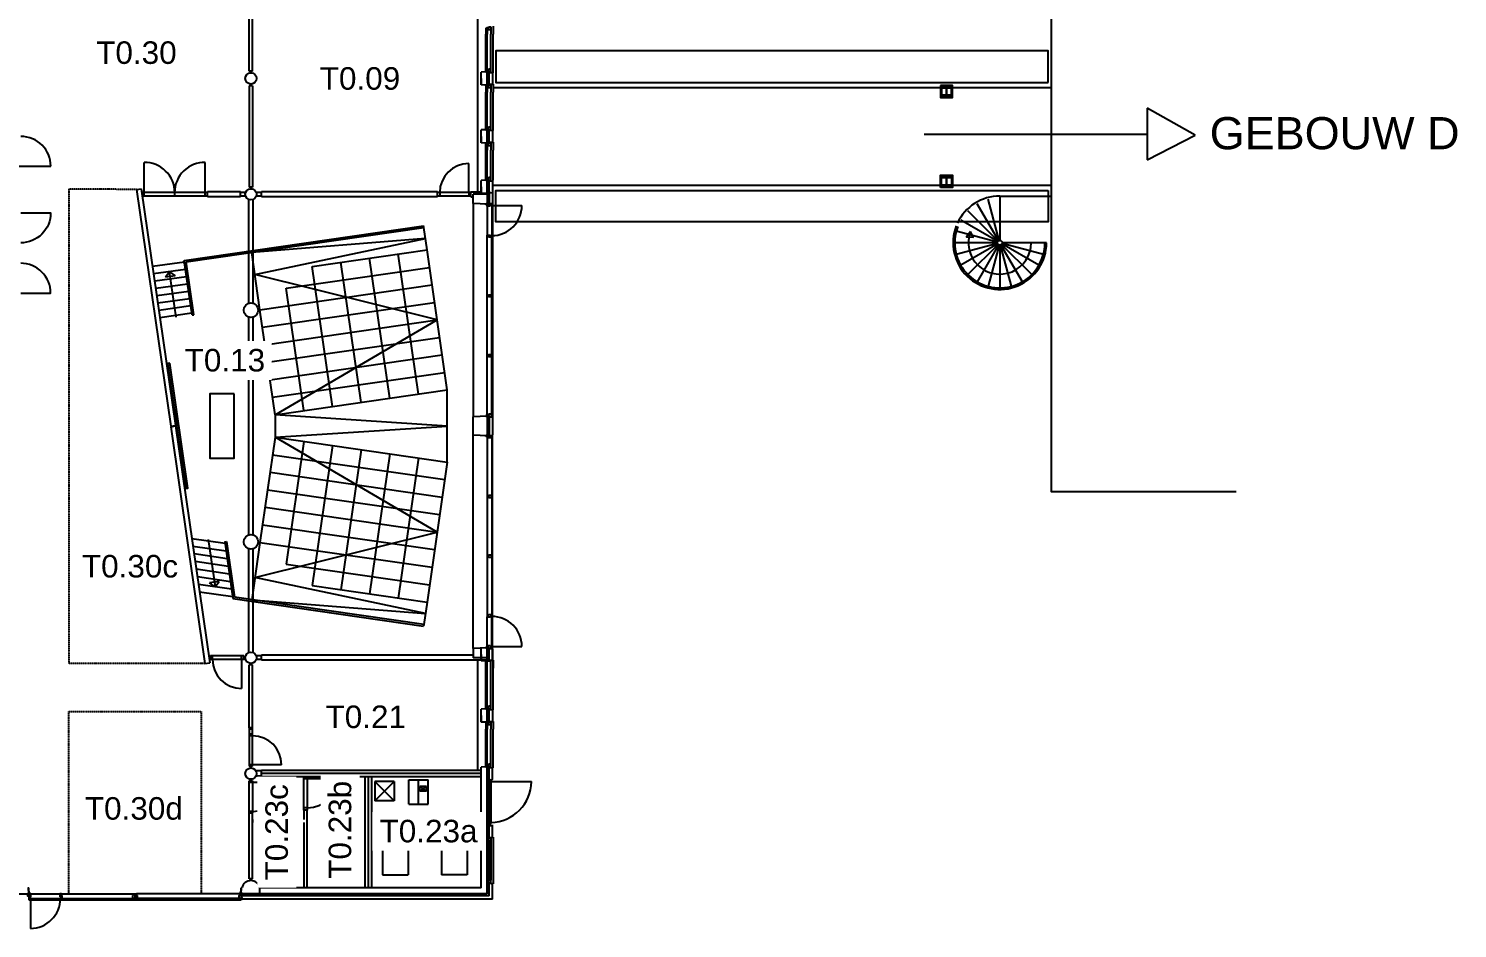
# Model space of a CAD drawing. Header units: millimetres. Extents: x 37323 to 141989, y 29562 to 82217.
# Drawn here: x 97618 to 141989, y 36226 to 64190 of the extents above; entities that cross this region are included whole.
import ezdxf
from ezdxf.enums import TextEntityAlignment as Align

# ---------------------------------------------------------------- set-up
doc = ezdxf.new("R2010")
doc.units = ezdxf.units.MM
doc.linetypes.add('HIDDEN2', pattern=[4.7625, 3.175, -1.5875])
for name, color, linetype in [('AL2100_BUITENWANDEN', 3, 'CONTINUOUS'), ('AL2200_BINNENWANDEN', 2, 'CONTINUOUS'), ('AL2400_TRAPPEN', 1, 'CONTINUOUS'), ('AL2800_DRAAGCONSTRUCTIE', 3, 'CONTINUOUS'), ('AL3100_BUITENWANDOPENING', 1, 'CONTINUOUS'), ('AL3200_BINNENWANDOPENING', 1, 'CONTINUOUS'), ('AL3300_VLOEROPENING', 8, 'CONTINUOUS'), ('AL4600-RUIMTENUMMER', 2, 'CONTINUOUS'), ('AL4600_RUIMTENUMMERS', 2, 'CONTINUOUS'), ('AL7900_INRGEBOUW', 1, 'CONTINUOUS'), ('AL8100_INRVERKEERSRUIMTE', 250, 'HIDDEN2')]:
    doc.layers.add(name, color=color, linetype=linetype)
doc.styles.add('Arial', font='arial.ttf')

# ---------------------------------------------------------------- blocks, each defined once
blk = doc.blocks.new('deur T0')
at = {"layer": 'AL3100_BUITENWANDOPENING'}
for p, q in [((-1288, 0), (-1340, 0)), ((-1340, 0), (-1340, -59)), ((-52, 0), (-1288, 0)), ((-1288, -63), (-1288, 0)), ((-52, -63), (-52, 0)), ((-52, 0), (0, 0)), ((0, 0), (0, -59)), ((-1355, -59), (-1355, -114)), ((-1340, -59), (-1355, -59)), ((-1355, -114), (-1305, -114)), ((-1305, -114), (-1305, -63)), ((-1305, -63), (-1288, -63)), ((-35, -114), (-1305, -114)), ((-52, -63), (-1288, -63)), ((-35, -63), (-52, -63)), ((-35, -114), (-35, -63)), ((15, -114), (-35, -114)), ((-35, -114), (-35, -1368)), ((0, -59), (15, -59)), ((15, -59), (15, -114))]:
    blk.add_line(p, q, dxfattribs=at)
blk.add_arc((-24, -87), 1281, 181.2013, 269.5251, dxfattribs=at)

msp = doc.modelspace()

# ---------------------------------------------------------------- linework, layer by layer
at = {"layer": 'AL2100_BUITENWANDEN'}
for p, q in [((112045, 64261), (112045, 64014)), ((112045, 62817), (112045, 63064)), ((111863, 62849), (111670, 62839)), ((111670, 62639), (111670, 62839)), ((111670, 62639), (111670, 62439)), ((111863, 62846), (111673, 62836)), ((111673, 62442), (111673, 62836)), ((111863, 62432), (111863, 62846)), ((111918, 62833), (112045, 62820)), ((111918, 62830), (112045, 62817)), ((111863, 62429), (111670, 62439)), ((111863, 62432), (111673, 62442)), ((111918, 62449), (112045, 62461)), ((111918, 62446), (112045, 62458)), ((112045, 62461), (112045, 62214)), ((112045, 61017), (112045, 61264)), ((111863, 61049), (111670, 61039)), ((111670, 60839), (111670, 61039)), ((111670, 60839), (111670, 60639)), ((111863, 61046), (111673, 61036)), ((111673, 60642), (111673, 61036)), ((111863, 60632), (111863, 61046)), ((111918, 61033), (112045, 61020)), ((111918, 61030), (112045, 61017)), ((111863, 60629), (111670, 60639)), ((111863, 60632), (111673, 60642)), ((111918, 60649), (112045, 60661)), ((111918, 60646), (112045, 60658)), ((112045, 60661), (112045, 60414)), ((111863, 59477), (111670, 59467)), ((111670, 59267), (111670, 59467)), ((111863, 59474), (111673, 59464)), ((111673, 59070), (111673, 59464)), ((111863, 59060), (111863, 59474)), ((111423, 58755), (111423, 59039)), ((111863, 59039), (111423, 59039)), ((111670, 59267), (111670, 59068)), ((111863, 59057), (111670, 59068)), ((111673, 59039), (111673, 59139)), ((111863, 59060), (111673, 59070)), ((111863, 59139), (111863, 58732)), ((111923, 59139), (111923, 58749)), ((112023, 59139), (112023, 58764)), ((111863, 58732), (111423, 58755)), ((111923, 58749), (112018, 58759)), ((111863, 52146), (111423, 52123)), ((111423, 51555), (111423, 52123)), ((111863, 52146), (111863, 51532)), ((111923, 52129), (112018, 52119)), ((111923, 52129), (111923, 51549)), ((112023, 52114), (112023, 51564)), ((111863, 51532), (111423, 51555)), ((111923, 51549), (112018, 51559)), ((111863, 44946), (111423, 44923)), ((111423, 44923), (111423, 44639)), ((111863, 44949), (111670, 44939)), ((111670, 44739), (111670, 44939)), ((111863, 44946), (111673, 44936)), ((111673, 44542), (111673, 44936)), ((111863, 44539), (111863, 44946)), ((111863, 44532), (111863, 44946)), ((111923, 44549), (111923, 44929)), ((111923, 44929), (112018, 44919)), ((112023, 44564), (112023, 44914)), ((111863, 44639), (111423, 44639)), ((111670, 44739), (111670, 44539)), ((111863, 44529), (111670, 44539)), ((111673, 44639), (111673, 44539)), ((111863, 44532), (111673, 44542)), ((111918, 44549), (112045, 44561)), ((111918, 44546), (112045, 44558)), ((112045, 44561), (112045, 44314)), ((111863, 43049), (111670, 43039)), ((111863, 43046), (111673, 43036)), ((111863, 42632), (111863, 43046)), ((112045, 43017), (112045, 43264)), ((111670, 42839), (111670, 43039)), ((111670, 42839), (111670, 42639)), ((111863, 42629), (111670, 42639)), ((111673, 42642), (111673, 43036)), ((111863, 42632), (111673, 42642)), ((111918, 43033), (112045, 43020)), ((111918, 43030), (112045, 43017)), ((111918, 42649), (112045, 42661)), ((111918, 42646), (112045, 42658)), ((112045, 42661), (112045, 42414)), ((111570, 41139), (111570, 41464)), ((112045, 41217), (112045, 41464)), ((111863, 41249), (111670, 41239)), ((111670, 41139), (111670, 41239)), ((111863, 41246), (111673, 41236)), ((111673, 37489), (111673, 41236)), ((111863, 37299), (111863, 41246)), ((111918, 41233), (112045, 41220)), ((111918, 41230), (112045, 41217)), ((111923, 40849), (111923, 41229)), ((111923, 41229), (112018, 41219)), ((111923, 40849), (112018, 40859)), ((112023, 40864), (112023, 41214)), ((111918, 39433), (112045, 39420)), ((111918, 39430), (112045, 39417)), ((111918, 39049), (112045, 39061)), ((111918, 39046), (112045, 39058)), ((111923, 39049), (111923, 39429)), ((111923, 39429), (112018, 39419)), ((111923, 39049), (112018, 39059)), ((112023, 39064), (112023, 39414)), ((112045, 39061), (112045, 37617)), ((97052, 37299), (97630, 37299)), ((97593, 37492), (97623, 37492)), ((97593, 37489), (97620, 37489)), ((97630, 37299), (97620, 37489)), ((97633, 37299), (97623, 37492)), ((104213, 37299), (104223, 37492)), ((104216, 37299), (104226, 37489)), ((104353, 37299), (104216, 37299)), ((104253, 37492), (104223, 37492)), ((104252, 37489), (104226, 37489)), ((104793, 37299), (104353, 37299)), ((111267, 37489), (104793, 37489)), ((104793, 37489), (104793, 37299)), ((111267, 37299), (104793, 37299)), ((111863, 37299), (111246, 37299)), ((111673, 37489), (111256, 37489)), ((111918, 37633), (112045, 37620)), ((111918, 37630), (112045, 37617)), ((111923, 37239), (111923, 37629)), ((111923, 37629), (112018, 37619)), ((112023, 37139), (112023, 37614)), ((111267, 37239), (104233, 37239)), ((104233, 37239), (104242, 37144)), ((111267, 37139), (104247, 37139)), ((111923, 37239), (111253, 37239)), ((112023, 37139), (111267, 37139))]:
    msp.add_line(p, q, dxfattribs=at)
for points in [[(135123, 71984), (129378, 71984), (129378, 49804), (135123, 49804)], [(111570, 64014), (111570, 64439), (111570, 64864)], [(111570, 62214), (111570, 62639), (111570, 63064)], [(111570, 60414), (111570, 60839), (111570, 61264)], [(111570, 59114), (111570, 59039), (111570, 59464)], [(111570, 42414), (111570, 42839), (111570, 43264)]]:
    msp.add_lwpolyline(points, dxfattribs=at)
for points in [[(112023, 62464, -0.385314), (112018, 62459), (111923, 62449), (111923, 62829), (112018, 62819, -0.385314), (112023, 62814), (112023, 62464)], [(112023, 60664, -0.385314), (112018, 60659), (111923, 60649), (111923, 61029), (112018, 61019, -0.385314), (112023, 61014), (112023, 60664)], [(112023, 59092, -0.385314), (112018, 59087), (111923, 59077), (111923, 59457), (112018, 59448, -0.385314), (112023, 59443), (112023, 59092)], [(112023, 44564, -0.385314), (112018, 44559), (111923, 44549), (111923, 44929), (112018, 44919, -0.385314), (112023, 44914), (112023, 44564)], [(112023, 42664, -0.385314), (112018, 42659), (111923, 42649), (111923, 43029), (112018, 43019, -0.385314), (112023, 43014), (112023, 42664)]]:
    msp.add_lwpolyline(points, format="xyb", dxfattribs=at)
for centre, radius in [((104523, 62639), 175), ((104523, 59039), 175), ((104523, 55439), 225), ((104523, 48239), 225), ((104523, 44639), 175), ((104523, 41039), 175)]:
    msp.add_circle(centre, radius, dxfattribs=at)
for centre, radius, start, end in [((112018, 58764), 5, 275.7106, 0), ((112018, 52114), 5, 0, 84.2894), ((112018, 51564), 5, 275.7106, 0), ((112018, 44914), 5, 0, 84.2894), ((112018, 41214), 5, 0, 84.2894), ((112018, 40864), 5, 275.7106, 0), ((112018, 39414), 5, 0, 84.2894), ((112018, 39064), 5, 275.7106, 0), ((104523, 37439), 275, 10.4757, 169.5243), ((112018, 37614), 5, 0, 84.2894), ((104247, 37144), 5, 185.7106, 270)]:
    msp.add_arc(centre, radius, start, end, dxfattribs=at)
at = {"layer": 'AL2200_BINNENWANDEN'}
for p, q in [((104473, 62864), (104473, 65014)), ((104573, 62864), (104573, 65014)), ((104573, 62864), (104473, 62864)), ((104505, 62813), (104505, 62864)), ((104541, 62813), (104541, 62864)), ((104473, 62414), (104473, 59264)), ((104573, 62414), (104473, 62414)), ((104505, 62465), (104505, 62414)), ((104541, 62465), (104541, 62414)), ((104573, 62414), (104573, 59264)), ((100970, 59193), (101119, 59214)), ((100970, 59193), (102032, 51838)), ((101119, 59214), (102180, 51860)), ((103173, 58964), (103173, 59114)), ((104198, 59114), (103173, 59114)), ((104198, 58964), (104198, 59114)), ((104573, 59264), (104473, 59264)), ((104505, 59264), (104505, 59213)), ((104541, 59264), (104541, 59213)), ((110319, 59114), (104848, 59114)), ((104848, 58964), (104848, 59114)), ((110319, 58964), (110319, 59114)), ((111353, 59114), (111673, 59114)), ((111353, 58964), (111353, 59114)), ((104198, 58964), (103173, 58964)), ((110319, 58964), (104848, 58964)), ((111353, 58964), (111423, 58964)), ((102451, 56984), (109884, 58056)), ((102508, 56942), (109891, 58007)), ((109891, 58007), (102508, 56942)), ((109891, 58007), (109884, 58056)), ((102695, 55292), (102451, 56984)), ((102745, 55299), (102508, 56942)), ((102695, 55292), (102745, 55299)), ((102032, 51838), (102180, 51860)), ((102034, 51818), (102183, 51840)), ((103710, 48240), (103760, 48247)), ((103710, 48240), (103965, 46476)), ((103760, 48247), (104009, 46520)), ((103965, 46476), (109884, 45622)), ((109891, 45671), (104009, 46520)), ((109891, 45671), (109884, 45622)), ((104573, 44414), (104473, 44414)), ((104473, 42464), (104473, 44414)), ((104505, 44414), (104505, 44465)), ((104541, 44414), (104541, 44465)), ((104573, 42464), (104573, 44414)), ((104473, 42464), (104573, 42464)), ((104505, 41213), (104505, 41264)), ((104505, 40814), (104505, 40865)), ((104541, 41213), (104541, 41264)), ((104541, 40814), (104541, 40865)), ((104848, 41124), (104676, 41124)), ((104848, 40954), (104676, 40954)), ((111673, 41139), (104848, 41139)), ((104848, 40939), (104848, 41139)), ((111673, 41039), (104848, 41039)), ((111673, 40939), (104848, 40939)), ((108073, 37489), (108073, 40939)), ((108173, 37489), (108173, 40939)), ((108273, 37489), (108273, 40939)), ((104473, 37764), (104473, 39814)), ((104473, 39814), (104573, 39814)), ((104573, 37764), (104573, 39814)), ((104573, 39614), (104573, 39514)), ((105139, 39614), (105139, 39514)), ((106173, 39614), (106173, 39905)), ((106273, 39905), (106173, 39905)), ((106173, 37489), (106173, 39514)), ((106273, 37489), (106273, 39905)), ((104573, 37764), (104473, 37764)), ((104505, 37713), (104505, 37764)), ((104541, 37713), (104541, 37764))]:
    msp.add_line(p, q, dxfattribs=at)
at = {"layer": 'AL2400_TRAPPEN'}
for p, q in [((127740, 57599), (127078, 58746)), ((127758, 57606), (127415, 58886)), ((127778, 58984), (129378, 58984)), ((127778, 58984), (127778, 57609)), ((127713, 57572), (126565, 58234)), ((127725, 57587), (126788, 58524)), ((127705, 57553), (126425, 57896)), ((127703, 57534), (126378, 57534)), ((127705, 57515), (126425, 57172)), ((127713, 57497), (126565, 56834)), ((127725, 57481), (126788, 56544)), ((127740, 57469), (127078, 56322)), ((127758, 57462), (127415, 56182)), ((127778, 57459), (127778, 56134)), ((128140, 56182), (127797, 57462)), ((128478, 56322), (127815, 57469)), ((128768, 56544), (127831, 57481)), ((128990, 56834), (127843, 57497)), ((129178, 57159), (127850, 57515)), ((129228, 57534), (127853, 57534)), ((102458, 56935), (101468, 56792)), ((102491, 56707), (101501, 56564)), ((102524, 56479), (101534, 56336)), ((101996, 56635), (101869, 56466)), ((102166, 56508), (101869, 56466)), ((101996, 56635), (102166, 56508)), ((102200, 55220), (101996, 56635)), ((102557, 56252), (101567, 56109)), ((102590, 56024), (101600, 55881)), ((102622, 55796), (101633, 55654)), ((102655, 55569), (101666, 55426)), ((102688, 55341), (101698, 55198)), ((103718, 48188), (102688, 48337)), ((103752, 47951), (102723, 48100)), ((103195, 48314), (103407, 46839)), ((103786, 47714), (102757, 47862)), ((103821, 47476), (102791, 47625)), ((103855, 47239), (102825, 47388)), ((103889, 47002), (102860, 47150)), ((103923, 46764), (102894, 46913)), ((103958, 46527), (102928, 46676)), ((103535, 47009), (103238, 46966)), ((103407, 46839), (103238, 46966)), ((103407, 46839), (103535, 47009))]:
    msp.add_line(p, q, dxfattribs=at)
for points in [[(125933, 62423), (125933, 62043), (126313, 62043), (126313, 62423)], [(125963, 62393), (125963, 62073), (126283, 62073), (126283, 62393)], [(126118, 62123), (126003, 62123), (126003, 62113), (126243, 62113), (126243, 62123), (126128, 62123), (126128, 62343), (126243, 62343), (126243, 62353), (126003, 62353), (126003, 62343), (126118, 62343)], [(125933, 59255), (125933, 59635), (126313, 59635), (126313, 59255)], [(125963, 59285), (125963, 59605), (126283, 59605), (126283, 59285)], [(126118, 59555), (126003, 59555), (126003, 59565), (126243, 59565), (126243, 59555), (126128, 59555), (126128, 59335), (126243, 59335), (126243, 59325), (126003, 59325), (126003, 59335), (126118, 59335)], [(126868, 57888), (126744, 57723), (126949, 57709)]]:
    msp.add_lwpolyline(points, close=True, dxfattribs=at)
msp.add_circle((127778, 57534), 75, dxfattribs=at)
for radius, start, end in [(1450, 90, 155.1636), (1450, 158.741, 0), (1400, 158.741, 0), (976, 158.741, 0)]:
    msp.add_arc((127778, 57534), radius, start, end, dxfattribs=at)
at = {"layer": 'AL2800_DRAAGCONSTRUCTIE'}
for p, q in [((112045, 62358), (129378, 62358)), ((112045, 59320), (129378, 59320))]:
    msp.add_line(p, q, dxfattribs=at)
for points in [[(129278, 62518), (129278, 63498), (112123, 63498), (112123, 62518), (129278, 62518)], [(129278, 59160), (129278, 58180), (112123, 58180), (112123, 59160), (129278, 59160)]]:
    msp.add_lwpolyline(points, dxfattribs=at)
at = {"layer": 'AL3100_BUITENWANDOPENING'}
for p, q in [((111570, 63064), (111570, 64014)), ((111813, 64214), (111813, 64013)), ((111813, 63064), (111813, 64014)), ((111863, 64166), (111863, 64014)), ((111863, 63064), (111863, 64014)), ((111977, 63064), (111977, 64014)), ((112045, 63064), (112045, 64014)), ((111813, 62864), (111813, 63065)), ((111863, 62912), (111863, 63064)), ((111977, 62929), (111977, 63064)), ((111863, 62864), (111813, 62864)), ((111813, 62864), (111813, 62846)), ((111813, 62846), (111859, 62849)), ((111859, 62859), (111863, 62859)), ((111859, 62849), (111859, 62859)), ((111863, 62859), (111863, 62864)), ((111570, 61264), (111570, 62214)), ((111813, 62432), (111859, 62429)), ((111813, 62414), (111813, 62432)), ((111863, 62414), (111813, 62414)), ((111813, 62414), (111813, 62213)), ((111813, 61264), (111813, 62214)), ((111859, 62429), (111859, 62419)), ((111859, 62419), (111863, 62419)), ((111863, 62419), (111863, 62414)), ((111863, 62366), (111863, 62214)), ((111863, 61264), (111863, 62214)), ((111977, 61264), (111977, 62214)), ((112045, 61264), (112045, 62214)), ((111813, 61064), (111813, 61265)), ((111863, 61112), (111863, 61264)), ((111977, 61129), (111977, 61264)), ((111863, 61064), (111813, 61064)), ((111813, 61064), (111813, 61046)), ((111813, 61046), (111859, 61049)), ((111859, 61059), (111863, 61059)), ((111859, 61049), (111859, 61059)), ((111863, 61059), (111863, 61064)), ((111570, 59464), (111570, 60414)), ((111813, 59475), (111813, 60632)), ((111813, 60632), (111859, 60629)), ((111813, 60614), (111813, 60632)), ((111863, 60614), (111813, 60614)), ((111859, 60629), (111859, 60619)), ((111859, 60619), (111863, 60619)), ((111863, 60619), (111863, 60614)), ((111863, 60566), (111863, 60414)), ((111863, 59464), (111863, 60414)), ((111977, 59464), (111977, 60414)), ((112045, 59464), (112045, 60414)), ((111813, 59492), (111813, 59475)), ((111863, 59492), (111813, 59492)), ((111813, 59475), (111859, 59477)), ((111859, 59477), (111859, 59487)), ((111859, 59487), (111863, 59487)), ((111863, 59487), (111863, 59492)), ((111423, 58755), (111423, 52123)), ((111813, 58732), (111859, 58729)), ((111813, 58714), (111813, 58732)), ((111863, 58714), (111813, 58714)), ((111859, 58729), (111859, 58719)), ((111859, 58719), (111863, 58719)), ((111863, 58672), (111863, 58724)), ((111863, 58724), (111922, 58724)), ((111863, 58719), (111863, 58714)), ((111863, 58689), (111863, 57772)), ((111951, 58672), (111863, 58672)), ((111922, 58724), (111922, 58739)), ((111922, 58739), (112002, 58739)), ((111951, 58689), (111951, 58672)), ((112002, 58689), (111951, 58689)), ((112002, 58739), (112002, 58689)), ((112002, 58689), (112936, 58689)), ((112002, 58689), (112002, 57755)), ((112023, 58764), (112023, 52114)), ((111863, 57722), (111863, 57772)), ((111863, 57772), (111951, 57772)), ((111863, 55900), (111863, 57722)), ((111914, 57722), (111863, 57722)), ((111914, 57705), (111914, 57722)), ((112002, 57705), (111914, 57705)), ((111951, 57772), (111951, 57755)), ((111951, 57755), (112002, 57755)), ((112002, 57755), (112002, 57705)), ((112002, 55917), (112002, 57705)), ((111863, 54044), (111863, 55867)), ((112002, 54061), (112002, 55850)), ((111863, 52189), (111863, 54011)), ((112002, 52206), (112002, 53994)), ((111813, 52164), (111813, 52146)), ((111863, 52164), (111813, 52164)), ((111813, 52146), (111859, 52149)), ((111859, 52149), (111859, 52159)), ((111859, 52159), (111863, 52159)), ((111863, 52159), (111863, 52164)), ((111423, 44923), (111423, 51555)), ((111813, 51532), (111859, 51529)), ((111813, 51514), (111813, 51532)), ((111863, 51514), (111813, 51514)), ((111859, 51529), (111859, 51519)), ((111859, 51519), (111863, 51519)), ((111863, 51519), (111863, 51514)), ((111863, 51489), (111863, 49667)), ((112002, 51472), (112002, 49684)), ((112023, 44914), (112023, 51564)), ((111863, 49634), (111863, 47811)), ((112002, 49617), (112002, 47828)), ((111863, 47778), (111863, 45956)), ((112002, 47761), (112002, 45973)), ((111863, 45956), (111863, 45906)), ((111914, 45956), (111863, 45956)), ((111863, 45906), (111951, 45906)), ((111863, 44989), (111863, 45906)), ((111914, 45973), (111914, 45956)), ((112002, 45973), (111914, 45973)), ((111951, 45906), (111951, 45923)), ((111951, 45923), (112002, 45923)), ((112002, 45923), (112002, 45973)), ((112002, 44989), (112002, 45923)), ((111813, 44964), (111813, 44946)), ((111863, 44964), (111813, 44964)), ((111813, 44946), (111859, 44949)), ((111859, 44949), (111859, 44959)), ((111859, 44959), (111863, 44959)), ((111863, 45006), (111863, 44954)), ((111951, 45006), (111863, 45006)), ((111863, 44959), (111863, 44964)), ((111863, 44954), (111922, 44954)), ((111922, 44954), (111922, 44939)), ((111922, 44939), (112002, 44939)), ((111951, 44989), (111951, 45006)), ((112002, 44989), (111951, 44989)), ((112002, 44989), (112936, 44989)), ((112002, 44939), (112002, 44989)), ((111570, 43264), (111570, 44564)), ((111813, 43264), (111813, 44564)), ((111863, 43264), (111863, 44564)), ((111977, 43264), (111977, 44551)), ((112045, 43264), (112045, 44561)), ((111813, 43064), (111813, 43265)), ((111863, 43064), (111813, 43064)), ((111813, 43064), (111813, 43046)), ((111813, 43046), (111859, 43049)), ((111859, 43059), (111863, 43059)), ((111859, 43049), (111859, 43059)), ((111863, 43112), (111863, 43264)), ((111863, 43059), (111863, 43064)), ((111977, 43129), (111977, 43264)), ((111813, 42632), (111859, 42629)), ((111813, 42614), (111813, 42632)), ((111863, 42614), (111813, 42614)), ((111813, 42614), (111813, 42413)), ((111859, 42629), (111859, 42619)), ((111859, 42619), (111863, 42619)), ((111863, 42619), (111863, 42614)), ((111570, 41464), (111570, 42414)), ((111813, 41464), (111813, 42414)), ((111863, 42566), (111863, 42414)), ((111863, 41464), (111863, 42414)), ((111977, 41464), (111977, 42414)), ((112045, 41464), (112045, 42414)), ((111813, 41264), (111813, 41465)), ((111863, 41312), (111863, 41464)), ((111977, 41329), (111977, 41464)), ((106166, 39905), (106166, 40939)), ((106280, 40939), (106166, 40939)), ((107180, 40872), (106166, 40872)), ((106280, 40872), (106166, 40872)), ((106280, 39905), (106280, 40939)), ((111863, 41264), (111813, 41264)), ((111813, 41264), (111813, 41246)), ((111813, 41246), (111859, 41249)), ((111859, 41259), (111863, 41259)), ((111859, 41249), (111859, 41259)), ((111863, 41259), (111863, 41264)), ((111863, 40819), (111863, 40814)), ((111977, 40749), (111977, 39529)), ((106280, 39972), (106166, 39972)), ((106280, 39905), (106166, 39905)), ((111863, 39459), (111863, 39464)), ((111863, 39019), (111863, 39014)), ((111914, 38949), (111914, 37729)), ((111977, 38949), (111977, 37729)), ((97630, 37349), (97633, 37303)), ((97648, 37349), (97630, 37349)), ((97633, 37303), (97643, 37303)), ((97690, 37299), (97638, 37299)), ((97638, 37299), (97638, 37240)), ((97643, 37303), (97643, 37299)), ((97643, 37299), (97648, 37299)), ((97648, 37299), (97648, 37349)), ((97690, 37211), (97690, 37299)), ((97690, 37299), (98590, 37299)), ((98640, 37299), (98590, 37299)), ((98590, 37299), (98590, 37211)), ((98640, 37299), (100873, 37299)), ((98640, 37248), (98640, 37299)), ((100873, 37248), (100873, 37299)), ((100873, 37299), (100923, 37299)), ((100923, 37299), (100973, 37299)), ((100923, 37299), (100923, 37259)), ((104173, 37299), (100973, 37299)), ((100973, 37299), (100973, 37248)), ((104198, 37349), (104215, 37349)), ((104198, 37299), (104198, 37349)), ((104203, 37299), (104198, 37299)), ((104213, 37303), (104203, 37303)), ((104203, 37303), (104203, 37299)), ((104215, 37349), (104213, 37303)), ((111863, 37659), (111863, 37664)), ((97638, 37240), (97623, 37240)), ((97623, 37240), (97623, 37160)), ((97623, 37160), (97673, 37160)), ((97623, 37160), (97623, 37119)), ((97623, 37119), (104223, 37119)), ((97673, 37211), (97690, 37211)), ((97673, 37160), (97673, 37211)), ((97673, 37160), (98607, 37160)), ((97673, 37160), (97673, 36226)), ((98590, 37211), (98607, 37211)), ((98607, 37211), (98607, 37160)), ((98607, 37160), (98657, 37160)), ((98657, 37248), (98640, 37248)), ((98657, 37160), (98657, 37248)), ((98657, 37160), (100856, 37160)), ((100856, 37160), (100856, 37248)), ((100856, 37248), (100873, 37248)), ((100923, 37160), (100856, 37160)), ((100913, 37259), (100923, 37259)), ((100913, 37259), (100913, 37200)), ((100923, 37200), (100913, 37200)), ((100923, 37259), (100933, 37259)), ((100933, 37200), (100923, 37200)), ((100923, 37200), (100923, 37160)), ((100990, 37160), (100923, 37160)), ((100933, 37200), (100933, 37259)), ((100973, 37248), (100990, 37248)), ((100990, 37248), (100990, 37160)), ((104156, 37160), (100990, 37160)), ((104223, 37160), (104223, 37119))]:
    msp.add_line(p, q, dxfattribs=at)
for points in [[(111977, 64239), (111977, 64149), (111914, 64149), (111914, 64166), (111863, 64166), (111863, 64224), (111922, 64224), (111922, 64239)], [(111977, 62839), (111977, 62929), (111914, 62929), (111914, 62912), (111863, 62912), (111863, 62854), (111922, 62854), (111922, 62839)], [(111863, 62849), (111863, 62804), (111918, 62804), (111918, 62849)], [(111863, 62429), (111863, 62474), (111918, 62474), (111918, 62429)], [(111977, 62439), (111977, 62349), (111914, 62349), (111914, 62366), (111863, 62366), (111863, 62424), (111922, 62424), (111922, 62439)], [(111977, 61039), (111977, 61129), (111914, 61129), (111914, 61112), (111863, 61112), (111863, 61054), (111922, 61054), (111922, 61039)], [(111863, 61049), (111863, 61004), (111918, 61004), (111918, 61049)], [(111863, 60629), (111863, 60674), (111918, 60674), (111918, 60629)], [(111977, 60639), (111977, 60549), (111914, 60549), (111914, 60566), (111863, 60566), (111863, 60624), (111922, 60624), (111922, 60639)], [(111977, 59467), (111977, 59557), (111914, 59557), (111914, 59540), (111863, 59540), (111863, 59482), (111922, 59482), (111922, 59467)], [(111863, 59477), (111863, 59432), (111918, 59432), (111918, 59477)], [(111863, 58729), (111863, 58774), (111918, 58774), (111918, 58729)], [(112002, 55917), (112002, 55850), (111914, 55850), (111914, 55867), (111863, 55867), (111863, 55900), (111914, 55900), (111914, 55917)], [(112002, 54061), (112002, 53994), (111914, 53994), (111914, 54011), (111863, 54011), (111863, 54044), (111914, 54044), (111914, 54061)], [(112002, 52139), (112002, 52206), (111914, 52206), (111914, 52189), (111863, 52189), (111863, 52154), (111922, 52154), (111922, 52139)], [(111863, 52149), (111863, 52104), (111918, 52104), (111918, 52149)], [(111863, 51529), (111863, 51574), (111918, 51574), (111918, 51529)], [(112002, 51539), (112002, 51472), (111914, 51472), (111914, 51489), (111863, 51489), (111863, 51524), (111922, 51524), (111922, 51539)], [(112002, 49617), (112002, 49684), (111914, 49684), (111914, 49667), (111863, 49667), (111863, 49634), (111914, 49634), (111914, 49617)], [(112002, 47761), (112002, 47828), (111914, 47828), (111914, 47811), (111863, 47811), (111863, 47778), (111914, 47778), (111914, 47761)], [(111863, 44949), (111863, 44904), (111918, 44904), (111918, 44949)], [(111863, 44949), (111863, 44904), (111918, 44904), (111918, 44949)], [(111863, 44529), (111863, 44574), (111918, 44574), (111918, 44529)], [(111977, 43039), (111977, 43129), (111914, 43129), (111914, 43112), (111863, 43112), (111863, 43054), (111922, 43054), (111922, 43039)], [(111863, 43049), (111863, 43004), (111918, 43004), (111918, 43049)], [(111863, 42629), (111863, 42674), (111918, 42674), (111918, 42629)], [(111977, 42639), (111977, 42549), (111914, 42549), (111914, 42566), (111863, 42566), (111863, 42624), (111922, 42624), (111922, 42639)], [(111977, 41239), (111977, 41329), (111914, 41329), (111914, 41312), (111863, 41312), (111863, 41254), (111922, 41254), (111922, 41239)], [(111863, 41249), (111863, 41204), (111918, 41204), (111918, 41249)], [(111863, 40829), (111863, 40874), (111918, 40874), (111918, 40829)], [(111863, 39449), (111863, 39404), (111918, 39404), (111918, 39449)], [(111863, 39029), (111863, 39074), (111918, 39074), (111918, 39029)], [(111977, 39039), (111977, 38949), (111914, 38949), (111914, 38966), (111863, 38966), (111863, 39024), (111922, 39024), (111922, 39039)], [(111977, 37639), (111977, 37729), (111914, 37729), (111914, 37712), (111863, 37712), (111863, 37654), (111922, 37654), (111922, 37639)], [(97633, 37299), (97588, 37299), (97588, 37244), (97633, 37244)], [(104223, 37160), (104156, 37160), (104156, 37248), (104173, 37248), (104173, 37299), (104208, 37299), (104208, 37240), (104223, 37240)], [(104213, 37299), (104258, 37299), (104258, 37244), (104213, 37244)], [(111863, 37649), (111863, 37604), (111918, 37604), (111918, 37649)]]:
    msp.add_lwpolyline(points, close=True, dxfattribs=at)
for points in [[(111977, 64149), (111977, 64014)], [(111977, 62349), (111977, 62214)], [(111977, 60549), (111977, 60414)], [(111977, 42549), (111977, 42414)]]:
    msp.add_lwpolyline(points, dxfattribs=at)
for centre, radius, start, end in [((112002, 58689), 934, 270, 0), ((112002, 44989), 934, 0, 90), ((106280, 40872), 900, 270, 0), ((97673, 37160), 934, 270, 0)]:
    msp.add_arc(centre, radius, start, end, dxfattribs=at)
at = {"layer": 'AL3200_BINNENWANDOPENING'}
for p, q in [((97266, 59912), (98307, 59912)), ((101203, 58982), (101203, 60026)), ((103106, 58979), (103106, 60026)), ((111286, 59096), (111286, 59996)), ((103173, 59099), (101136, 59099)), ((101203, 58982), (101203, 59096)), ((102154, 59099), (102154, 58979)), ((104358, 59099), (104198, 59099)), ((104848, 59099), (104687, 59099)), ((111353, 59096), (110319, 59096)), ((110386, 59096), (110386, 58982)), ((111286, 59096), (111286, 58982)), ((103173, 58979), (101153, 58979)), ((104358, 58979), (104198, 58979)), ((104848, 58979), (104687, 58979)), ((111353, 58982), (110319, 58982)), ((102034, 51818), (103096, 44464)), ((102183, 51840), (103244, 44485)), ((103096, 44464), (103244, 44485)), ((103264, 44681), (103216, 44681)), ((103264, 44597), (103228, 44597)), ((103264, 44582), (103264, 44696)), ((104298, 44696), (103264, 44696)), ((104298, 44582), (103264, 44582)), ((103331, 44582), (103331, 44696)), ((104231, 44582), (104231, 44696)), ((104231, 44582), (104231, 43682)), ((104298, 44582), (104298, 44696)), ((104298, 44681), (104353, 44681)), ((104298, 44597), (104353, 44597)), ((104848, 44699), (104687, 44699)), ((104848, 44579), (104687, 44579)), ((111423, 44714), (104848, 44714)), ((104848, 44564), (104848, 44714)), ((111863, 44564), (104848, 44564)), ((104573, 42464), (104473, 42464)), ((104473, 42464), (104473, 41264)), ((104573, 42414), (104473, 42414)), ((104573, 42264), (104473, 42264)), ((104573, 42214), (104473, 42214)), ((104573, 41264), (104573, 42464)), ((105473, 41314), (104473, 41314)), ((104573, 41314), (104473, 41314)), ((104573, 41264), (104473, 41264)), ((104573, 40814), (104473, 40814)), ((104473, 39814), (104473, 40814)), ((105473, 40764), (104473, 40764)), ((104573, 40764), (104473, 40764)), ((104573, 40814), (104573, 39814)), ((104573, 39864), (104473, 39864)), ((104573, 39814), (104473, 39814))]:
    msp.add_line(p, q, dxfattribs=at)
for points in [[(111863, 62849), (111863, 62859), (111859, 62859), (111859, 62849)], [(111918, 62849), (111922, 62849), (111922, 62839), (111918, 62839)], [(111863, 62429), (111863, 62419), (111859, 62419), (111859, 62429)], [(111918, 62429), (111922, 62429), (111922, 62439), (111918, 62439)], [(111863, 61049), (111863, 61059), (111859, 61059), (111859, 61049)], [(111918, 61049), (111922, 61049), (111922, 61039), (111918, 61039)], [(111863, 60629), (111863, 60619), (111859, 60619), (111859, 60629)], [(111918, 60629), (111922, 60629), (111922, 60639), (111918, 60639)], [(111863, 59477), (111863, 59487), (111859, 59487), (111859, 59477)], [(111918, 59477), (111922, 59477), (111922, 59467), (111918, 59467)], [(111863, 43049), (111863, 43059), (111859, 43059), (111859, 43049)], [(111918, 43049), (111922, 43049), (111922, 43039), (111918, 43039)], [(111863, 42629), (111863, 42619), (111859, 42619), (111859, 42629)], [(111918, 42629), (111922, 42629), (111922, 42639), (111918, 42639)]]:
    msp.add_lwpolyline(points, close=True, dxfattribs=at)
at = {"layer": 'AL3200_BINNENWANDOPENING', "ltscale": 50}
for points in [[(97373, 58461), (98303, 58461, -0.414214), (97373, 57531)], [(97373, 55967), (98303, 55967, 0.414214), (97373, 56897)]]:
    msp.add_lwpolyline(points, format="xyb", dxfattribs=at)
at = {"layer": 'AL3200_BINNENWANDOPENING'}
for centre, radius, start, end in [((97380, 59912), 927, 0, 90), ((101227, 59099), 928, 0, 91.4621), ((103082, 59099), 928, 88.5114, 180), ((111286, 59096), 900, 90, 180), ((104231, 44582), 900, 180, 270), ((104573, 41314), 900, 0, 90), ((104573, 40764), 900, 270, 0)]:
    msp.add_arc(centre, radius, start, end, dxfattribs=at)
at = {"layer": 'AL3300_VLOEROPENING'}
for p, q in [((105723, 40889), (105223, 40889)), ((105223, 39919), (105223, 40889)), ((105723, 39919), (105223, 40889)), ((105223, 39919), (105723, 40889)), ((105723, 39919), (105723, 40889)), ((108973, 40789), (108373, 40789)), ((108373, 40789), (108973, 40189)), ((108973, 40789), (108373, 40189)), ((108373, 40789), (108373, 40189)), ((108973, 40789), (108973, 40189)), ((109773, 40489), (109773, 40639)), ((109973, 40639), (109773, 40639)), ((109973, 40489), (109773, 40639)), ((109773, 40489), (109973, 40639)), ((109973, 40489), (109773, 40489)), ((109973, 40489), (109973, 40639)), ((108973, 40189), (108373, 40189)), ((105723, 39919), (105223, 39919)), ((108473, 39299), (108273, 39699)), ((108273, 39299), (108473, 39699)), ((108473, 39699), (108273, 39699)), ((108473, 39299), (108473, 39699)), ((111323, 39299), (111323, 39699)), ((111523, 39299), (111323, 39699)), ((111323, 39299), (111523, 39699)), ((111323, 39699), (111523, 39699)), ((111523, 39299), (111523, 39699)), ((108473, 39299), (108273, 39299)), ((111323, 39299), (111523, 39299))]:
    msp.add_line(p, q, dxfattribs=at)
at = {"layer": 'AL4600-RUIMTENUMMER'}
for p, q in [((132354, 61712), (132355, 60113)), ((133846, 60873), (132354, 61712)), ((132344, 60896), (125434, 60894)), ((132355, 60113), (133846, 60873))]:
    msp.add_line(p, q, dxfattribs=at)
at = {"layer": 'AL7900_INRGEBOUW'}
for p, q in [((104453, 55653), (104453, 58879)), ((104593, 55653), (104593, 58879)), ((109991, 57314), (109891, 58007)), ((109941, 57661), (104546, 57236)), ((104646, 56543), (109941, 57661)), ((106428, 56800), (109991, 57314)), ((110619, 52959), (109991, 57314)), ((102418, 56929), (102458, 56935)), ((104803, 55454), (104546, 57236)), ((107056, 52445), (106428, 56800)), ((107947, 52574), (107318, 56929)), ((108837, 52702), (108209, 57057)), ((109728, 52831), (109100, 57186)), ((110305, 55137), (104646, 56543)), ((105615, 56127), (110069, 56770)), ((104803, 55454), (110148, 56225)), ((106165, 52317), (105615, 56127)), ((104882, 54910), (110226, 55681)), ((104453, 48453), (104453, 55225)), ((104593, 48453), (104593, 55225)), ((105274, 52188), (104803, 55454)), ((104960, 54366), (110305, 55137)), ((105274, 52188), (110305, 55137)), ((105039, 53821), (110383, 54592)), ((105117, 53277), (110462, 54048)), ((105196, 52732), (110540, 53504)), ((105274, 52188), (110619, 52959)), ((110619, 50719), (110619, 52959)), ((110619, 51839), (105274, 52188)), ((105274, 52188), (105274, 51490)), ((105274, 51490), (104803, 48224)), ((105274, 51490), (110619, 51839)), ((105274, 51490), (110619, 50719)), ((110305, 48541), (105274, 51490)), ((106165, 51361), (105615, 47551)), ((107056, 51233), (106428, 46878)), ((107947, 51104), (107318, 46750)), ((105196, 50946), (110540, 50174)), ((108837, 50976), (108209, 46621)), ((109728, 50847), (109100, 46492)), ((110619, 50719), (109991, 46364)), ((105117, 50401), (110462, 49630)), ((105039, 49857), (110383, 49086)), ((104960, 49313), (110305, 48541)), ((104646, 47135), (110305, 48541)), ((104882, 48768), (110226, 47997)), ((104453, 44799), (104453, 48025)), ((104803, 48224), (104546, 46442)), ((104593, 44799), (104593, 48025)), ((104803, 48224), (110148, 47453)), ((105615, 47551), (110069, 46908)), ((109941, 46018), (104646, 47135)), ((106428, 46878), (109991, 46364)), ((104546, 46442), (109941, 46018)), ((109991, 46364), (109891, 45671)), ((109423, 40089), (109423, 40839)), ((109423, 40839), (110023, 40839)), ((109723, 40089), (109723, 40839)), ((110023, 40089), (110023, 40839)), ((109423, 40089), (110023, 40089)), ((108606, 39139), (108606, 37889)), ((108606, 39139), (109406, 39139)), ((109406, 39139), (109406, 37889)), ((110440, 39139), (110440, 37889)), ((111240, 39139), (110440, 39139)), ((111240, 39139), (111240, 37889)), ((108606, 37889), (109406, 37889)), ((111240, 37889), (110440, 37889))]:
    msp.add_line(p, q, dxfattribs=at)
for points in [[(102002, 53791), (101934, 53782), (102493, 49903), (102562, 49912)], [(103998, 52839), (103248, 52839), (103248, 50839), (103998, 50839)]]:
    msp.add_lwpolyline(points, close=True, dxfattribs=at)
at = {"layer": 'AL8100_INRVERKEERSRUIMTE'}
for p, q in [((100970, 59193), (98873, 59196)), ((98873, 59196), (98873, 44464)), ((103096, 44464), (98873, 44464)), ((98873, 37299), (98873, 42964)), ((98873, 42964), (102973, 42964)), ((102973, 42964), (102973, 37299))]:
    msp.add_line(p, q, dxfattribs=at)

# ---------------------------------------------------------------- block references
at = {"layer": 'AL8100_INRVERKEERSRUIMTE', "rotation": 90}
msp.add_blockref('deur T0', (111863, 40824), dxfattribs=at)

# ---------------------------------------------------------------- texts
at = {"layer": 'AL4600-RUIMTENUMMER', "style": 'Arial'}
msp.add_text('GEBOUW D', height=1000, dxfattribs=at).set_placement((134296, 60439))
at = {"layer": 'AL4600_RUIMTENUMMERS', "style": 'Arial'}
for s, p in [('T0.30', (99717, 62882)), ('T0.09', (106659, 62080)), ('T0.30c', (99273, 46922)), ('T0.21', (106838, 42243)), ('T0.30d', (99365, 39396))]:
    msp.add_text(s, height=700, dxfattribs=at).set_placement(p, align=Align.BOTTOM_LEFT)

# ---------------------------------------------------------------- next in the draw order: wipeouts: each hides what was drawn before it
for points in [[(102242, 53274), (105165, 53274), (105165, 54479), (102242, 54479)], [(105930, 37497), (105930, 40944), (104725, 40944), (104725, 37497)], [(107897, 37547), (107897, 41018), (106692, 41018), (106692, 37547)], [(108294, 38642), (111764, 38642), (111764, 39847), (108294, 39847)]]:
    msp.add_wipeout(points).dxf.layer = 'AL4600_RUIMTENUMMERS'

# ---------------------------------------------------------------- next in the draw order: texts
for s, p in [('T0.13', (102464, 53324)), ('T0.23a', (108516, 38692))]:
    msp.add_text(s, height=700, dxfattribs=at).set_placement(p, align=Align.BOTTOM_LEFT)
for s, p in [('T0.23c', (105880, 37719)), ('T0.23b', (107847, 37769))]:
    msp.add_text(s, height=700, rotation=90, dxfattribs=at).set_placement(p, align=Align.BOTTOM_LEFT)

doc.saveas('drawing.dxf')
